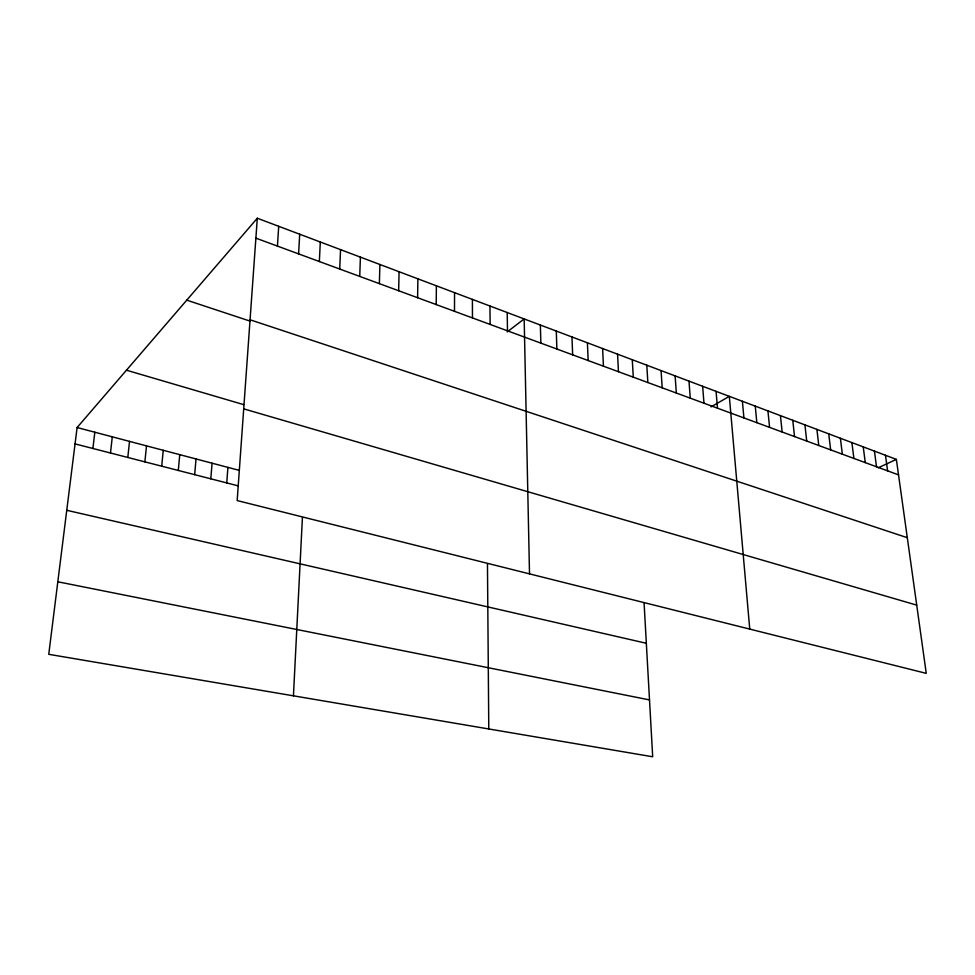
<?xml version="1.0" encoding="UTF-8"?>
<svg xmlns="http://www.w3.org/2000/svg" width="975" height="975" viewBox="0 0 975 975"><rect width="100%" height="100%" fill="white"/><g stroke="black" fill="none" stroke-linecap="round" stroke-linejoin="round"><path stroke-width="1.46" d="M454.496 311.317L454.545 292.658M436.215 304.578L436.386 285.797M417.605 297.728L417.885 278.826M398.665 290.745L399.067 271.72M379.372 283.64L379.909 264.493M359.738 276.413L360.409 257.132M339.727 269.039L340.543 249.637M319.349 261.532L320.312 241.995M293.438 695.821L302.408 517.676M298.594 253.89L299.703 234.219M277.436 246.09L278.704 226.298M257.303 218.229L237.169 500.565L926.25 673.359L896.366 459.383L257.303 218.229L77.098 427.538L48.75 654.31L652.689 756.771L644.097 603.245M226.748 482.918L227.906 467.378M210.819 478.822L212.075 463.198M194.683 474.667L196.024 458.957M178.315 470.462L179.741 454.655M161.716 466.184L163.239 450.292M144.873 461.857L146.506 445.88M127.798 457.458L129.529 441.395M110.468 452.997L112.296 436.837M92.893 448.476L94.831 432.217M507.183 331.927L524.172 318.923L529.51 573.873M711.019 406.892L729.324 396.35L749.751 629.107M878.195 467.805L896.366 459.383M57.817 581.783L649.508 699.916M66.751 510.303L646.34 643.281M75.063 443.893L238.168 485.855M77.098 427.538L239.265 470.377M243.701 408.854L916.719 605.134M126.458 370.207L243.652 404.613M250.063 319.788L907.298 537.7M186.773 300.154L250.014 321.092M255.889 238.156L898.523 474.874M885.471 455.264L887.591 470.84M874.429 451.096L876.513 466.757M863.241 446.879L865.276 462.625M851.894 442.601L853.893 458.433M840.389 438.263L842.339 454.179M828.738 433.863L830.639 449.865M816.916 429.402L818.768 445.49M804.923 424.881L806.727 441.053M792.773 420.286L794.527 436.568M780.439 415.63L782.145 431.998M767.934 410.914L769.58 427.379M755.259 406.124L756.844 422.687M742.389 401.273L743.913 417.922M716.077 391.341L717.478 408.184M702.634 386.271L703.974 403.211M688.984 381.128L690.263 398.153M675.127 375.899L676.333 393.023M661.062 370.585L662.196 387.818M646.791 365.198L647.851 382.529M632.287 359.726L633.275 377.167M617.565 354.169L618.467 371.719M602.611 348.526L603.428 366.173M587.413 342.798L588.157 360.543M571.984 336.972L572.642 354.827M556.298 331.049L556.871 349.026M540.369 325.041L540.845 343.115M507.207 312.524L507.487 330.83M489.95 306.016L490.133 324.443M487.463 564.013L488.78 728.971M472.4 299.398L472.473 317.935"/></g></svg>
